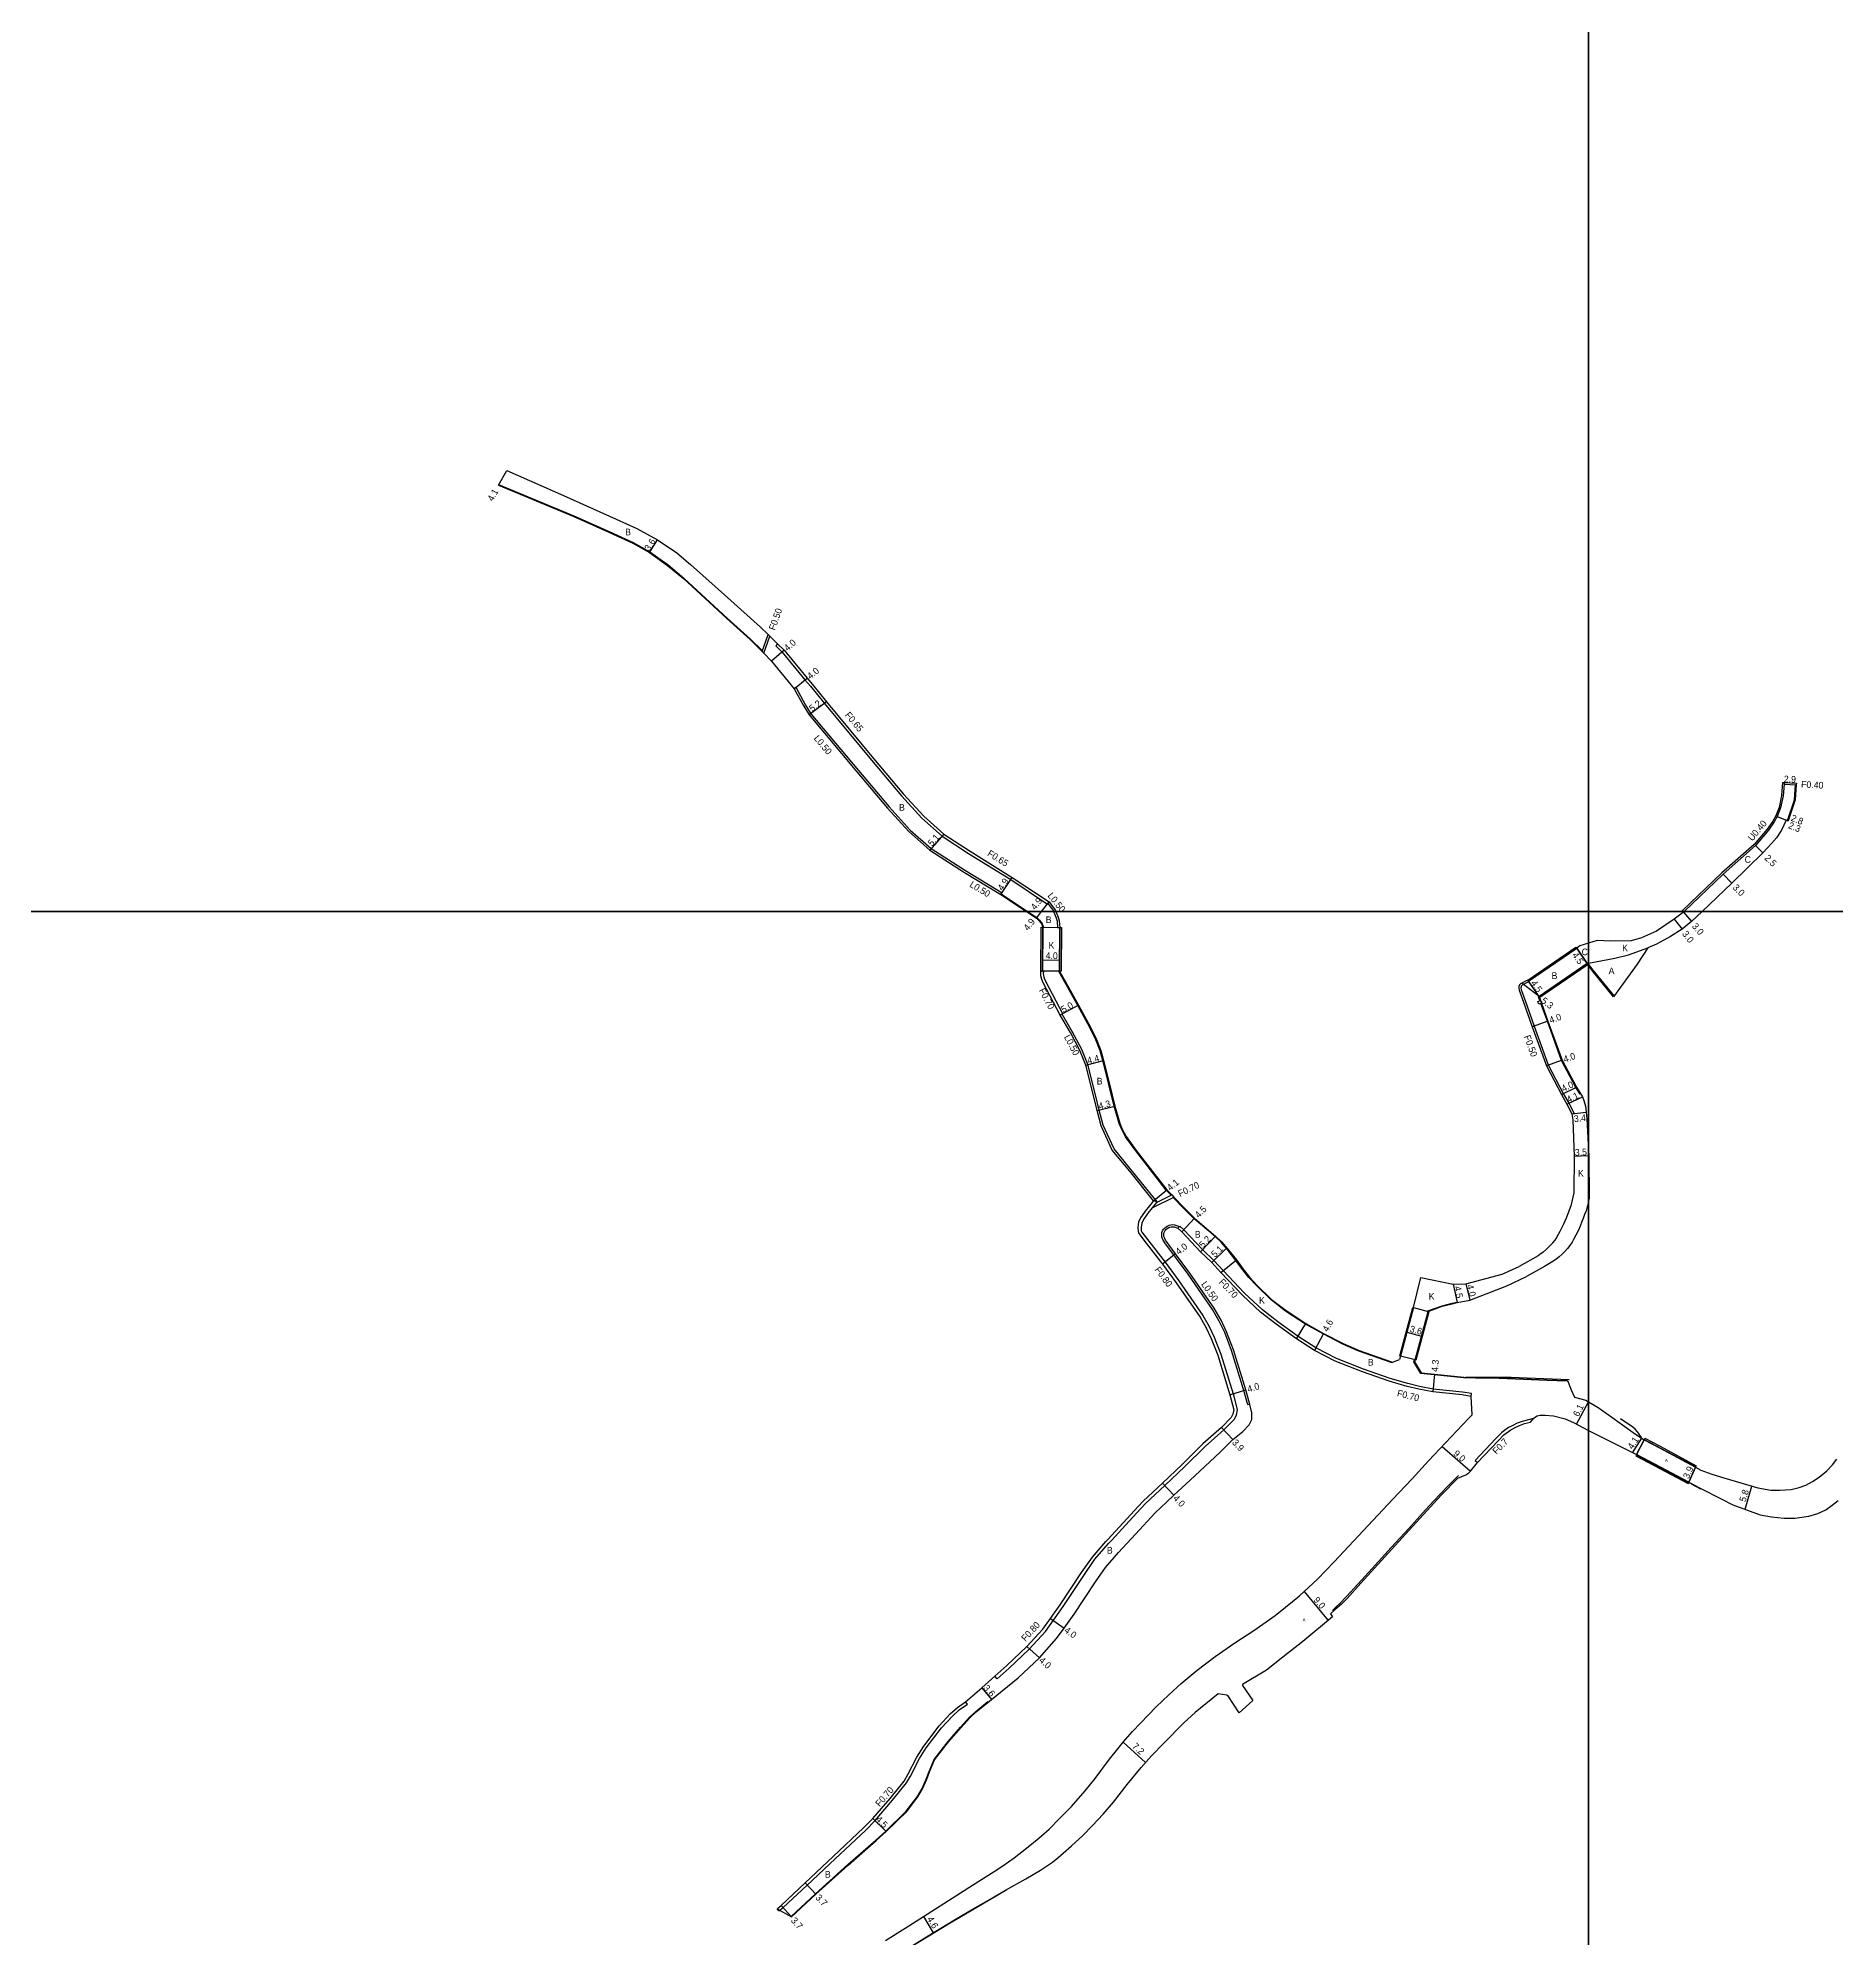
# Model space of a CAD drawing. Header units: metres. Extents: x -28000 to -24000, y -108000 to -105000.
# Drawn here: x -26771.4 to -26340.7, y -107645.9 to -107190.8 of the extents above; entities that cross this region are included whole.
import ezdxf

# ---------------------------------------------------------------- set-up
doc = ezdxf.new("R2010")
doc.units = ezdxf.units.M
doc.header["$LTSCALE"] = 2.5
for name, color, linetype in [('側溝・桝', 7, 'Continuous'), ('図郭', 7, 'Continuous'), ('幅員', 7, 'Continuous'), ('歩道・分離帯・安全施設', 7, 'Continuous'), ('舗装', 7, 'Continuous'), ('道路', 7, 'Continuous')]:
    doc.layers.add(name, color=color, linetype=linetype)
doc.styles.get("Standard").update_dxf_attribs({"font": ''})
doc.styles.add('YOKO_DECO', font='')
doc.styles.get('Standard').set_extended_font_data('@MS PGothic')
doc.styles.get('YOKO_DECO').set_extended_font_data('MS PGothic')

msp = doc.modelspace()

# ---------------------------------------------------------------- linework, layer by layer
at = {"layer": '側溝・桝'}
for points in [[(-26597.98, -107337.8), (-26596.55, -107333.71)], [(-26597.59, -107338.2), (-26596.16, -107334.1)], [(-26594.28, -107335.93), (-26594.71, -107336.42), (-26593.2, -107337.89), (-26587.72, -107344.56), (-26586.42, -107346.07), (-26583.07, -107350.26), (-26571.82, -107363.8), (-26564.61, -107372.36), (-26559.74, -107377.71), (-26554.85, -107382.01), (-26548.52, -107386.17), (-26538.43, -107392.41), (-26529.66, -107398.25)], [(-26590.32, -107346.67), (-26589.93, -107346.35)], [(-26589.93, -107346.35), (-26587.58, -107350.63), (-26586.32, -107352.68), (-26574.88, -107366.3), (-26567.58, -107374.96), (-26562.51, -107380.53), (-26557.52, -107384.92), (-26549.25, -107390.25), (-26540.52, -107395.53), (-26540.51, -107395.53)], [(-26353.54, -107369.15), (-26353.77, -107372.27), (-26354.39, -107375.1), (-26355.18, -107377.12), (-26355.87, -107378.38), (-26357.21, -107380.3), (-26360.31, -107383.98), (-26368.05, -107390.8), (-26377.56, -107399.86), (-26377.44, -107400)], [(-26353.54, -107369.15), (-26353.14, -107369.18)], [(-26353.17, -107369.58), (-26350.27, -107369.72)], [(-26353.14, -107369.18), (-26350.24, -107369.32)], [(-26540.79, -107395.95), (-26540.51, -107395.53)], [(-26529.66, -107398.25), (-26529.57, -107398.14), (-26529.26, -107397.74)], [(-26529.57, -107398.14), (-26528.78, -107399.12), (-26528.22, -107399.88), (-26528.18, -107400)], [(-26528.18, -107400), (-26527.54, -107401.57), (-26527.31, -107402.37), (-26527.2, -107403.84), (-26526.7, -107403.84)], [(-26377.44, -107400), (-26377.3, -107400.16)], [(-26525.96, -107424.54), (-26525.96, -107424.54), (-26530.03, -107416.82), (-26530.32, -107416.09), (-26530.5, -107415.36), (-26530.55, -107414.9), (-26530.48, -107414.31), (-26530.78, -107414.31)], [(-26414.4, -107416.71), (-26414.28, -107416.89), (-26414.92, -107417.14), (-26415.77, -107417.59), (-26415.9, -107417.68), (-26416.06, -107417.8), (-26416.13, -107417.88), (-26416.19, -107418.09), (-26416.21, -107418.3), (-26416.12, -107418.77), (-26415.83, -107419.62), (-26415.14, -107421.62), (-26413.03, -107427.46), (-26409.66, -107436.79), (-26406.07, -107443.66), (-26404.75, -107445.95), (-26403.46, -107448.43)], [(-26526.57, -107424.88), (-26526.13, -107424.64), (-26525.96, -107424.54)], [(-26503.38, -107469.53), (-26509.54, -107461.89), (-26513.69, -107456.91), (-26516.29, -107451.24), (-26517.21, -107447.6), (-26518.12, -107443.95), (-26519.98, -107436.67), (-26521.42, -107433.08), (-26523.71, -107428.76), (-26526.13, -107424.64)], [(-26404, -107448.49), (-26403.46, -107448.43)], [(-26504.53, -107470.99), (-26499.36, -107468.44)], [(-26503.53, -107469.71), (-26499.87, -107467.91)], [(-26503.38, -107469.53), (-26503.53, -107469.71), (-26504.53, -107470.99), (-26504.56, -107471.03), (-26505.56, -107472.3), (-26505.74, -107472.53), (-26506.66, -107473.82), (-26507.01, -107474.67), (-26507.18, -107475.72), (-26507.15, -107476.54), (-26507.06, -107476.81), (-26505.38, -107479), (-26501.44, -107484.03), (-26499.65, -107486.45), (-26498.15, -107488.49), (-26492.4, -107496.78), (-26490.88, -107499.4), (-26489.67, -107501.94), (-26488.09, -107506.03), (-26485.14, -107515.54), (-26484.49, -107517.99), (-26484.17, -107519.39), (-26484.42, -107520.68), (-26484.93, -107521.71), (-26487.37, -107524.19), (-26491.86, -107528.14), (-26496.8, -107533.04), (-26501.55, -107537.52), (-26506.13, -107541.8), (-26507.15, -107542.91), (-26507.28, -107543.05)], [(-26503.38, -107469.53), (-26504.21, -107469.3)], [(-26481.17, -107518.07), (-26481.66, -107518.21), (-26482.57, -107514.72), (-26485.54, -107505.15), (-26487.18, -107500.87), (-26488.49, -107498.14), (-26490.12, -107495.33), (-26495.95, -107486.91), (-26501.55, -107479.35), (-26501.78, -107478.98), (-26501.99, -107478.59), (-26502.15, -107478.17), (-26502.21, -107477.96), (-26502.27, -107477.58), (-26502.26, -107477.17), (-26502.21, -107476.9), (-26502.05, -107476.49), (-26501.81, -107476.12), (-26501.6, -107475.87), (-26501.23, -107475.55), (-26500.82, -107475.3), (-26500.5, -107475.17), (-26500.04, -107475.06), (-26499.57, -107475.03), (-26499.18, -107475.06), (-26497.99, -107475.49)], [(-26498.38, -107475.88), (-26497.99, -107475.49), (-26497.89, -107475.38)], [(-26428.11, -107516.15), (-26428.05, -107515.45), (-26430.2, -107515.13), (-26437.21, -107514.42), (-26440.53, -107513.79), (-26443.32, -107513.09), (-26447.57, -107511.84), (-26453.94, -107509.66), (-26460.39, -107507.07), (-26465.31, -107504.54), (-26469.61, -107501.83), (-26474.41, -107498.29), (-26478.1, -107495.43), (-26482.43, -107491.42), (-26487.56, -107486.05), (-26489.78, -107483.64), (-26492.45, -107481.03), (-26496.98, -107476.27), (-26497.89, -107475.38)], [(-26413.22, -107521.46), (-26415.91, -107522.17), (-26417.11, -107522.61), (-26418.34, -107523.2), (-26419.2, -107523.63), (-26420.82, -107524.81), (-26422.21, -107526.25), (-26427.16, -107531.49), (-26426.61, -107532.01)], [(-26514.61, -107550.96), (-26514.31, -107550.64), (-26510.9, -107546.97), (-26507.28, -107543.05)], [(-26541.67, -107583.78), (-26538.81, -107581.21), (-26533.99, -107576.66), (-26530.1, -107572.43), (-26525.9, -107566.5), (-26520.79, -107558.79), (-26518.25, -107555.16), (-26515.03, -107551.42), (-26514.61, -107550.96)], [(-26541.67, -107583.78), (-26542.21, -107583.18)], [(-26593.94, -107639.4), (-26592.93, -107638.57), (-26587.2, -107633.2), (-26580.51, -107626.89), (-26573.17, -107620.02), (-26570.93, -107617.71), (-26566.75, -107612.89), (-26563.36, -107608.71), (-26562.45, -107607.08), (-26560.3, -107602.91), (-26558.65, -107600.3), (-26555, -107595.54), (-26552.4, -107592.72), (-26550.76, -107591.21), (-26548.82, -107589.86), (-26549.25, -107589.3)], [(-26593.94, -107639.4), (-26594.38, -107638.86)]]:
    msp.add_lwpolyline(points, dxfattribs=at)
msp.add_lwpolyline([(-26411.95, -107422.21), (-26412.19, -107421.56), (-26411.53, -107421.32), (-26411.29, -107421.98)], close=True, dxfattribs=at)
at = {"layer": '図郭'}
for points in [[(-27200, -106800), (-26400, -106800), (-26400, -107400), (-27200, -107400)], [(-26400, -106800), (-25600, -106800), (-25600, -107400), (-26400, -107400)], [(-27200, -107400), (-26400, -107400), (-26400, -108000), (-27200, -108000)], [(-26400, -107400), (-25600, -107400), (-25600, -108000), (-26400, -108000)]]:
    msp.add_lwpolyline(points, close=True, dxfattribs=at)
at = {"layer": '幅員'}
for points in [[(-26661.15, -107297.95), (-26659.13, -107294.39)], [(-26624.97, -107314.05), (-26623.05, -107311.01)], [(-26592.72, -107337.45), (-26595.73, -107340.09)], [(-26590.32, -107346.67), (-26587.23, -107344.14)], [(-26582.57, -107349.85), (-26586.72, -107352.97)], [(-26353.14, -107369.18), (-26350.24, -107369.32)], [(-26354.82, -107377.29), (-26352.22, -107378.34)], [(-26354.82, -107377.29), (-26352.69, -107378.15)], [(-26554.45, -107381.49), (-26557.82, -107385.32)], [(-26360.02, -107384.26), (-26358.25, -107386.01)], [(-26367.78, -107391.1), (-26365.68, -107393.24)], [(-26540.79, -107395.95), (-26538.08, -107391.87)], [(-26532.27, -107401.6), (-26531.02, -107400)], [(-26531.02, -107400), (-26529.26, -107397.74)], [(-26377.3, -107400.16), (-26375.34, -107402.44)], [(-26379.47, -107401.86), (-26377.63, -107404.24)], [(-26400.31, -107412.5), (-26402.86, -107408.79)], [(-26530.76, -107411.65), (-26526.76, -107411.69)], [(-26411.85, -107420.42), (-26416.03, -107417.16)], [(-26411.85, -107420.42), (-26414.4, -107416.71)], [(-26522.19, -107422.46), (-26526.57, -107424.88)], [(-26409.74, -107426.27), (-26413.5, -107427.63)], [(-26520.45, -107436.83), (-26516.2, -107435.71)], [(-26406.36, -107435.63), (-26410.12, -107436.99)], [(-26406.5, -107443.9), (-26402.94, -107442.08)], [(-26405.19, -107446.19), (-26401.48, -107444.45)], [(-26517.69, -107447.72), (-26513.53, -107446.62)], [(-26404, -107448.49), (-26400.62, -107448.13)], [(-26403.43, -107458.65), (-26400, -107458.5)], [(-26400, -107458.5), (-26399.93, -107458.5)], [(-26504.21, -107469.3), (-26501.05, -107466.69)], [(-26497.48, -107476.76), (-26494.39, -107473.49)], [(-26492.94, -107481.53), (-26489.36, -107477.76)], [(-26498.97, -107482), (-26502.08, -107484.52)], [(-26490.28, -107484.12), (-26486.65, -107480.61)], [(-26432.47, -107489.31), (-26431.51, -107493.71)], [(-26429.41, -107489.22), (-26428.46, -107493.1)], [(-26443.52, -107500.79), (-26440.04, -107501.73)], [(-26463.49, -107501.08), (-26465.65, -107505.14)], [(-26436.95, -107510.83), (-26437.31, -107515.11)], [(-26485.91, -107515.76), (-26482.09, -107514.58)], [(-26402.92, -107522.82), (-26400, -107517.45)], [(-26487.92, -107523.6), (-26485.25, -107526.45)], [(-26435.07, -107528.14), (-26428.33, -107534.06)], [(-26389.45, -107529.64), (-26387.24, -107526.2)], [(-26502.1, -107536.94), (-26499.36, -107539.85)], [(-26376.01, -107536.71), (-26374.39, -107533.14)], [(-26362.52, -107543.21), (-26360.87, -107537.69)], [(-26468.17, -107562.92), (-26462.41, -107569.8)], [(-26528.88, -107569.33), (-26525.62, -107571.64)], [(-26534.56, -107576.1), (-26531.57, -107578.75)], [(-26545.34, -107585.99), (-26543, -107588.72)], [(-26511.49, -107598.95), (-26506.16, -107603.86)], [(-26571.44, -107617.24), (-26568.24, -107620.4)], [(-26587.68, -107632.69), (-26585.13, -107635.37)], [(-26590.96, -107640.83), (-26593.4, -107638.05)], [(-26559.34, -107640.72), (-26556.99, -107644.62)]]:
    msp.add_lwpolyline(points, dxfattribs=at)
at = {"layer": '歩道・分離帯・安全施設'}
for points in [[(-26661.1, -107297.81), (-26643.05, -107305.31), (-26634.64, -107309.06), (-26628.86, -107311.7), (-26624.89, -107313.92), (-26620.51, -107317.03), (-26616.75, -107320.2), (-26606.37, -107329.75), (-26600.73, -107334.79), (-26597.92, -107337.64)], [(-26352.36, -107378.28), (-26350.68, -107373.3), (-26350.42, -107369.72)], [(-26540.71, -107395.83), (-26534.41, -107400)], [(-26534.41, -107400), (-26532.18, -107401.48), (-26531.53, -107402.15), (-26530.87, -107403.02), (-26530.56, -107403.75)], [(-26500.01, -107467.98), (-26501.17, -107466.79), (-26506.58, -107459.84), (-26508.5, -107457.33), (-26510.91, -107454.01), (-26511.84, -107452.24), (-26512.48, -107450.79), (-26513.68, -107446.66), (-26514.91, -107441.43), (-26516.34, -107435.75), (-26517.02, -107433.41), (-26518.17, -107430.39), (-26519.95, -107426.93), (-26522.33, -107422.53), (-26524.75, -107418.2), (-26526.91, -107414.42)], [(-26400.15, -107412.47), (-26400, -107412.69)], [(-26400, -107412.69), (-26399.01, -107414.11), (-26393.92, -107420.34)], [(-26411.67, -107421.37), (-26412, -107420.47)], [(-26402.05, -107443.81), (-26403.07, -107442.15), (-26406.49, -107435.69), (-26409.88, -107426.32), (-26411.43, -107422.03)], [(-26446.99, -107508.14), (-26447.28, -107508.04), (-26455.04, -107505.32), (-26458.89, -107503.63), (-26463.56, -107501.22), (-26467.8, -107498.85), (-26472.58, -107495.72), (-26476.03, -107493.05), (-26479.57, -107489.64), (-26481.37, -107487.67), (-26482.9, -107485.77), (-26484.5, -107483.58), (-26486.59, -107480.91), (-26488.02, -107479.26), (-26489.46, -107477.87), (-26494.49, -107473.6), (-26496.98, -107471.13), (-26499.51, -107468.51)], [(-26438.51, -107495.69), (-26435.11, -107494.45), (-26432.7, -107493.82), (-26431.54, -107493.56)], [(-26405.17, -107512.48), (-26409.92, -107512.37), (-26421.46, -107511.86), (-26427.08, -107511.82), (-26429.94, -107511.68), (-26436.96, -107510.97), (-26440.21, -107510.65), (-26441.85, -107507.87), (-26441.71, -107507.38)], [(-26404.63, -107512.23), (-26414.73, -107511.79), (-26418.54, -107511.63), (-26422.66, -107511.64), (-26429.46, -107511.62)], [(-26387.36, -107525.99), (-26388.33, -107524.62), (-26388.87, -107524.05), (-26389.4, -107523.57), (-26392.4, -107521.51)], [(-26386.69, -107526.46), (-26374.34, -107533.04)], [(-26388.71, -107530.1), (-26375.81, -107536.93)], [(-26461.39, -107567.44), (-26460.47, -107566.59), (-26459.63, -107565.76), (-26457.97, -107564.1), (-26455.17, -107561.05), (-26451.85, -107557.4), (-26447.29, -107552.37), (-26443.07, -107547.78), (-26439.05, -107543.33), (-26437.09, -107541.18), (-26435.5, -107539.47), (-26433.84, -107537.76), (-26431.17, -107535.07)], [(-26375.41, -107537.09), (-26373.18, -107538.3)], [(-26591.06, -107640.72), (-26585.23, -107635.26), (-26577.45, -107628.28), (-26570.78, -107622.42), (-26568.34, -107620.29), (-26563.46, -107615.49), (-26560.78, -107612), (-26559.68, -107610.06), (-26558.65, -107607.8), (-26558, -107606.02), (-26556.78, -107603.12), (-26553.45, -107598.84), (-26550.46, -107595.39), (-26548.27, -107592.96), (-26546.8, -107591.6), (-26543.89, -107589.24)], [(-26574.38, -107661.04), (-26573.97, -107659.9), (-26573.62, -107659.08), (-26572.95, -107657.77), (-26572.27, -107656.62), (-26571.46, -107655.49), (-26570.74, -107654.65), (-26569.23, -107653.14), (-26568.01, -107652.04), (-26566.9, -107651.09), (-26565.02, -107649.73), (-26563.73, -107648.88), (-26562.49, -107648.08), (-26559.89, -107646.44), (-26553.36, -107642.47), (-26539.34, -107634.27)]]:
    msp.add_lwpolyline(points, dxfattribs=at)
at = {"layer": '舗装'}
for points in [[(-26530.7, -107403.81), (-26527.2, -107403.84), (-26526.7, -107403.84)], [(-26400, -107412.44), (-26393.72, -107411.18), (-26390.47, -107410.44), (-26385.8, -107408.72)], [(-26526.78, -107414.34), (-26530.48, -107414.31), (-26530.78, -107414.31)], [(-26400.31, -107412.5), (-26400, -107412.44)], [(-26411.85, -107420.42), (-26414.28, -107416.89), (-26414.4, -107416.71)], [(-26488.08, -107486.53), (-26484.38, -107483.49)], [(-26470, -107502.41), (-26467.72, -107498.72)], [(-26441.56, -107507.42), (-26445.04, -107506.49)], [(-26386.72, -107526.53), (-26388.57, -107530.09)], [(-26376.01, -107536.71), (-26374.39, -107533.14)]]:
    msp.add_lwpolyline(points, dxfattribs=at)
at = {"layer": '道路'}
for points in [[(-26661.15, -107297.95), (-26659.13, -107294.39)], [(-26659.13, -107294.39), (-26645.55, -107300.39), (-26632.92, -107306.06), (-26627.99, -107308.35), (-26623.05, -107311.01), (-26618.44, -107314.16), (-26615.14, -107316.92), (-26606.28, -107324.86), (-26598.34, -107331.97), (-26596.55, -107333.71), (-26596.16, -107334.1), (-26594.28, -107335.93), (-26592.72, -107337.45), (-26587.23, -107344.14), (-26585.92, -107345.65), (-26582.57, -107349.85), (-26571.32, -107363.39), (-26564.12, -107371.93), (-26559.28, -107377.24), (-26554.45, -107381.49), (-26548.17, -107385.62), (-26538.08, -107391.87), (-26529.26, -107397.74), (-26528.39, -107398.81), (-26527.78, -107399.64), (-26527.64, -107400)], [(-26661.15, -107297.95), (-26643.11, -107305.45), (-26634.7, -107309.19), (-26628.93, -107311.83), (-26624.97, -107314.05), (-26620.61, -107317.14), (-26616.85, -107320.31), (-26606.47, -107329.86), (-26600.83, -107334.9), (-26597.98, -107337.8), (-26597.59, -107338.2), (-26595.73, -107340.09), (-26590.32, -107346.67), (-26588.01, -107350.88), (-26586.72, -107352.97), (-26575.27, -107366.62), (-26567.95, -107375.29), (-26562.86, -107380.89), (-26557.82, -107385.32), (-26549.51, -107390.67), (-26540.79, -107395.95), (-26534.68, -107400)], [(-26353.14, -107369.18), (-26353.17, -107369.58), (-26353.38, -107372.33), (-26354, -107375.21), (-26354.82, -107377.29), (-26355.52, -107378.59), (-26356.89, -107380.54), (-26360.02, -107384.26), (-26367.78, -107391.1), (-26377.13, -107400)], [(-26350.24, -107369.32), (-26350.27, -107369.72), (-26350.53, -107373.33), (-26352.22, -107378.34), (-26352.69, -107378.15), (-26353.77, -107380.55), (-26355, -107382.37), (-26356.19, -107383.75), (-26358.25, -107386.01), (-26365.68, -107393.24), (-26372.78, -107400)], [(-26353.14, -107369.18), (-26350.24, -107369.32)], [(-26534.68, -107400), (-26532.27, -107401.6), (-26531.64, -107402.25), (-26531, -107403.1), (-26530.7, -107403.81)], [(-26527.64, -107400), (-26527.06, -107401.41), (-26526.82, -107402.28), (-26526.7, -107403.84)], [(-26377.13, -107400), (-26377.3, -107400.16), (-26379.47, -107401.86), (-26383.71, -107404.74), (-26387.36, -107406.36), (-26389.78, -107407.04), (-26394.76, -107407.17), (-26397.92, -107406.98), (-26400, -107407.62)], [(-26372.78, -107400), (-26375.34, -107402.44), (-26377.63, -107404.24), (-26380.41, -107406.02), (-26381.95, -107406.94), (-26383.72, -107407.82), (-26385.8, -107408.72), (-26388.4, -107412.64), (-26394.01, -107420.47), (-26399.13, -107414.2), (-26400, -107412.95)], [(-26530.78, -107414.31), (-26530.7, -107403.81)], [(-26526.78, -107414.34), (-26526.7, -107403.84)], [(-26402.86, -107408.79), (-26414.4, -107416.71)], [(-26400, -107407.62), (-26402.08, -107408.27), (-26402.86, -107408.79)], [(-26504.21, -107469.3), (-26509.92, -107462.2), (-26514.11, -107457.18), (-26516.76, -107451.4), (-26517.69, -107447.72), (-26518.61, -107444.08), (-26520.45, -107436.83), (-26521.88, -107433.29), (-26524.15, -107429), (-26526.57, -107424.88), (-26530.67, -107417.11), (-26530.99, -107416.3), (-26531.19, -107415.48), (-26531.25, -107414.9), (-26531.18, -107414.31)], [(-26531.18, -107414.31), (-26530.78, -107414.31)], [(-26526.78, -107414.34), (-26524.62, -107418.12), (-26522.19, -107422.46), (-26519.82, -107426.86), (-26518.03, -107430.33), (-26516.88, -107433.36), (-26516.2, -107435.71), (-26514.76, -107441.39), (-26513.53, -107446.62), (-26512.33, -107450.74), (-26511.71, -107452.18), (-26510.78, -107453.93), (-26508.38, -107457.24), (-26506.46, -107459.74), (-26501.05, -107466.69), (-26499.87, -107467.91), (-26499.36, -107468.44), (-26496.88, -107471.03), (-26494.39, -107473.49), (-26489.36, -107477.76), (-26487.91, -107479.16), (-26486.48, -107480.81), (-26484.38, -107483.49), (-26482.78, -107485.68), (-26481.25, -107487.57), (-26479.46, -107489.53), (-26475.94, -107492.93), (-26472.49, -107495.6), (-26467.72, -107498.72), (-26463.49, -107501.08), (-26458.83, -107503.5), (-26454.99, -107505.18), (-26447.23, -107507.9), (-26446.94, -107508)], [(-26400.31, -107412.5), (-26411.85, -107420.42)], [(-26400, -107412.95), (-26400.31, -107412.5)], [(-26414.4, -107416.71), (-26414.57, -107416.47), (-26415.13, -107416.69), (-26416.03, -107417.16), (-26416.2, -107417.27), (-26416.41, -107417.44), (-26416.57, -107417.63), (-26416.69, -107418), (-26416.72, -107418.33), (-26416.6, -107418.9), (-26416.3, -107419.78), (-26415.62, -107421.78), (-26413.5, -107427.63), (-26410.12, -107436.99), (-26406.5, -107443.9), (-26405.19, -107446.19), (-26404, -107448.49), (-26403.75, -107449.96), (-26403.43, -107458.65), (-26403.57, -107467.43), (-26403.75, -107468.47), (-26404, -107469.5), (-26404.3, -107470.52), (-26404.64, -107471.53), (-26404.82, -107472.04), (-26405.39, -107473.51), (-26406.02, -107474.95), (-26406.73, -107476.36), (-26406.88, -107476.66), (-26407.28, -107477.37), (-26407.69, -107478.08), (-26408.13, -107478.76), (-26408.62, -107479.4), (-26408.68, -107479.47), (-26409.38, -107480.22), (-26410.12, -107480.93), (-26410.91, -107481.59), (-26411.72, -107482.22), (-26412.1, -107482.49), (-26416.65, -107485.07)], [(-26411.85, -107420.42), (-26411.53, -107421.32), (-26411.29, -107421.98), (-26409.74, -107426.27), (-26406.36, -107435.63), (-26402.94, -107442.08), (-26401.48, -107444.45), (-26401.13, -107445.28), (-26400.77, -107446.65), (-26400.62, -107448.13), (-26400.45, -107449.69), (-26400, -107457.34)], [(-26400, -107457.34), (-26399.93, -107458.5), (-26399.88, -107468.78), (-26400, -107469.42)], [(-26504.21, -107469.3), (-26505.19, -107470.53), (-26506.19, -107471.81), (-26506.38, -107472.05), (-26507.37, -107473.43), (-26507.79, -107474.45), (-26507.99, -107475.68), (-26507.94, -107476.69), (-26507.77, -107477.19), (-26506.01, -107479.49), (-26502.08, -107484.52), (-26500.3, -107486.93), (-26498.8, -107488.95), (-26493.08, -107497.21), (-26491.59, -107499.78), (-26490.4, -107502.26), (-26488.85, -107506.29), (-26485.91, -107515.76), (-26485.27, -107518.18), (-26484.99, -107519.4), (-26485.19, -107520.42), (-26485.59, -107521.24), (-26487.92, -107523.6), (-26492.41, -107527.55), (-26497.36, -107532.47), (-26502.1, -107536.94), (-26506.7, -107541.24), (-26507.87, -107542.51)], [(-26400, -107469.42), (-26400.06, -107469.76), (-26400.31, -107470.73), (-26400.61, -107471.69), (-26400.95, -107472.64), (-26401.31, -107473.58), (-26401.6, -107474.31), (-26402.04, -107475.41), (-26402.52, -107476.51), (-26403.04, -107477.58), (-26403.61, -107478.62), (-26403.97, -107479.2), (-26404.49, -107479.99), (-26405.06, -107480.75), (-26405.68, -107481.47), (-26406.34, -107482.13), (-26407.06, -107482.75), (-26407.81, -107483.31), (-26408.59, -107483.84), (-26409.39, -107484.35), (-26410.19, -107484.85), (-26410.56, -107485.07), (-26414.88, -107487.48)], [(-26590.96, -107640.83), (-26585.13, -107635.37), (-26577.35, -107628.4), (-26570.68, -107622.54), (-26568.24, -107620.4), (-26563.35, -107615.59), (-26560.66, -107612.09), (-26559.55, -107610.12), (-26558.51, -107607.86), (-26557.86, -107606.07), (-26556.65, -107603.2), (-26553.33, -107598.93), (-26550.34, -107595.49), (-26548.16, -107593.07), (-26546.7, -107591.71), (-26543, -107588.72), (-26536.66, -107583.56), (-26531.57, -107578.75), (-26527.44, -107574.12), (-26525.62, -107571.64), (-26523.26, -107568.31), (-26518.14, -107560.59), (-26515.72, -107557.13), (-26512.64, -107553.55), (-26508.55, -107549.14), (-26503.86, -107544.06), (-26501.12, -107541.49), (-26499.36, -107539.85), (-26495.44, -107536.21), (-26488.37, -107529.57), (-26485.25, -107526.45), (-26482.84, -107524.59), (-26481.35, -107522.98), (-26480.71, -107521.67), (-26480.64, -107520.12), (-26481.17, -107518.07), (-26482.09, -107514.58), (-26485.06, -107504.98), (-26486.72, -107500.67), (-26488.05, -107497.91), (-26489.7, -107495.06), (-26495.54, -107486.62), (-26498.97, -107482), (-26501.14, -107479.08), (-26501.34, -107478.73), (-26501.53, -107478.38), (-26501.68, -107478.01), (-26501.72, -107477.86), (-26501.77, -107477.54), (-26501.76, -107477.23), (-26501.72, -107477.04), (-26501.6, -107476.72), (-26501.41, -107476.42), (-26501.24, -107476.22), (-26500.94, -107475.96), (-26500.59, -107475.75), (-26500.35, -107475.65), (-26499.97, -107475.56), (-26499.57, -107475.53), (-26499.28, -107475.55), (-26498.38, -107475.88)], [(-26427.86, -107520.54), (-26428.11, -107516.15), (-26430.28, -107515.82), (-26437.31, -107515.11), (-26440.68, -107514.47), (-26443.5, -107513.77), (-26447.78, -107512.51), (-26454.19, -107510.32), (-26460.68, -107507.71), (-26465.65, -107505.14), (-26470, -107502.41), (-26474.83, -107498.85), (-26478.56, -107495.96), (-26482.93, -107491.91), (-26488.08, -107486.53), (-26490.28, -107484.12), (-26492.94, -107481.53), (-26497.48, -107476.76), (-26498.38, -107475.88)], [(-26441.94, -107494.9), (-26440.19, -107487.68), (-26432.47, -107489.31), (-26429.41, -107489.22), (-26420.71, -107486.87), (-26416.65, -107485.07)], [(-26438.46, -107495.83), (-26435.07, -107494.59), (-26432.67, -107493.96), (-26431.51, -107493.71), (-26428.46, -107493.1), (-26419.56, -107489.67), (-26414.88, -107487.48)], [(-26441.94, -107494.9), (-26445.04, -107506.49)], [(-26438.46, -107495.83), (-26441.56, -107507.42)], [(-26446.94, -107508), (-26445.29, -107507.29)], [(-26445.04, -107506.49), (-26445.29, -107507.29)], [(-26441.56, -107507.42), (-26441.69, -107507.85), (-26440.12, -107510.51), (-26436.95, -107510.83), (-26429.93, -107511.53), (-26427.07, -107511.67), (-26421.45, -107511.71), (-26409.92, -107512.22), (-26405.07, -107512.33), (-26404.16, -107514.61), (-26403.37, -107516.38)], [(-26403.37, -107516.38), (-26400.68, -107517.05), (-26400, -107517.45)], [(-26400, -107517.45), (-26397.7, -107518.8), (-26394.97, -107520.72), (-26388.75, -107525.22), (-26386.72, -107526.53), (-26383.06, -107528.46), (-26374.39, -107533.14), (-26373.1, -107533.8), (-26370.5, -107534.8), (-26367.64, -107535.65), (-26359.48, -107538.1), (-26356.37, -107538.62), (-26354.17, -107538.65), (-26351.48, -107538.45), (-26349.59, -107538.01), (-26347.98, -107537.39), (-26346.35, -107536.57), (-26344.76, -107535.48), (-26342.95, -107534.02), (-26341.58, -107532.58), (-26340.51, -107531.18)], [(-26568.42, -107646.5), (-26563.72, -107643.49), (-26559.34, -107640.72), (-26552.42, -107636.32), (-26547.61, -107633.24), (-26542.37, -107629.93), (-26540.35, -107628.58), (-26537.59, -107626.68), (-26534.62, -107624.35), (-26531.69, -107621.97), (-26529.26, -107619.77), (-26526.71, -107617.27), (-26523.88, -107614.37), (-26520.63, -107610.64), (-26518.23, -107607.64), (-26514.73, -107603.01), (-26512.8, -107600.54), (-26511.49, -107598.95), (-26509.23, -107596.45), (-26503.6, -107590.52), (-26500.53, -107587.62), (-26497.61, -107584.96), (-26493.73, -107581.74), (-26489.44, -107578.47), (-26484.72, -107575.18), (-26480.22, -107572.23), (-26475.06, -107568.61), (-26472.6, -107566.67), (-26469.28, -107563.95), (-26464.98, -107559.96), (-26460.99, -107555.82), (-26447.01, -107540.89), (-26442.3, -107535.88), (-26438.32, -107531.57), (-26430.18, -107522.96), (-26428.53, -107521.22), (-26427.86, -107520.54)], [(-26431.34, -107535.76), (-26429.43, -107534.92), (-26428.73, -107534.44), (-26428.33, -107534.06), (-26426.61, -107532.01), (-26421.66, -107526.77), (-26420.27, -107525.33), (-26418.65, -107524.15), (-26417.79, -107523.72), (-26416.56, -107523.13), (-26415.36, -107522.69), (-26413.93, -107522.31), (-26413.13, -107521.36), (-26412.75, -107521.06), (-26412.33, -107520.83), (-26411.58, -107520.67), (-26410.38, -107520.62), (-26408.38, -107520.82), (-26405.63, -107521.52), (-26403.66, -107522.45), (-26400, -107524.3)], [(-26400, -107524.3), (-26388.57, -107530.09), (-26382.78, -107533.15), (-26376.01, -107536.71), (-26373.25, -107538.13), (-26368.24, -107540.69), (-26365.49, -107542.12), (-26358.91, -107544.53), (-26356.23, -107545.03), (-26353.13, -107545.33), (-26350.6, -107545.34), (-26347.24, -107544.84), (-26345.12, -107544.17), (-26343.21, -107543.3), (-26341.69, -107542.25), (-26340.2, -107541.1)], [(-26431.34, -107535.76), (-26435.34, -107539.8), (-26442.97, -107548.18), (-26448.85, -107554.58), (-26454.58, -107560.87), (-26457.83, -107564.57), (-26459.17, -107565.9), (-26459.75, -107566.42), (-26460.69, -107567.21), (-26461.85, -107568.22), (-26461.38, -107568.94), (-26468.42, -107574.83), (-26473.22, -107578.61), (-26477.17, -107581.74), (-26482.95, -107585.16), (-26482.91, -107585.43), (-26480.47, -107588.96)], [(-26545.34, -107585.99), (-26542.21, -107583.18), (-26539.35, -107580.62), (-26534.56, -107576.1), (-26530.72, -107571.93), (-26528.88, -107569.33), (-26526.56, -107566.05), (-26521.45, -107558.34), (-26518.88, -107554.67), (-26515.63, -107550.89), (-26515.19, -107550.42), (-26511.49, -107546.43), (-26507.87, -107542.51)], [(-26594.38, -107638.86), (-26593.4, -107638.05), (-26587.68, -107632.69), (-26580.99, -107626.38), (-26573.66, -107619.52), (-26571.44, -107617.24), (-26567.29, -107612.44), (-26563.94, -107608.32), (-26563.07, -107606.75), (-26560.91, -107602.56), (-26559.23, -107599.9), (-26555.54, -107595.09), (-26552.9, -107592.22), (-26551.2, -107590.66), (-26549.25, -107589.3), (-26545.34, -107585.99)], [(-26563.86, -107648.9), (-26558.62, -107645.6), (-26551.47, -107641.29), (-26546.89, -107638.58), (-26543.78, -107636.8), (-26539.65, -107634.4), (-26534.81, -107631.72), (-26531.33, -107629.64), (-26528.46, -107627.71), (-26527.17, -107626.66), (-26525.85, -107625.54), (-26523.88, -107623.81), (-26521.18, -107621.34), (-26518.84, -107618.96), (-26516.29, -107616.21), (-26513.8, -107613.38), (-26510.5, -107609.08), (-26507.22, -107605.02), (-26504.67, -107602.24), (-26501.78, -107599.22), (-26496.99, -107594.36), (-26494.22, -107591.88)], [(-26483.73, -107591.91), (-26486.4, -107587.79), (-26486.67, -107587.71), (-26488.76, -107587.43), (-26494.22, -107591.88)], [(-26480.47, -107588.96), (-26483.73, -107591.91)], [(-26594.38, -107638.86), (-26590.96, -107640.83)]]:
    msp.add_lwpolyline(points, dxfattribs=at)
for points in [[(-26530.78, -107414.31), (-26531.18, -107414.31), (-26531.1, -107403.81), (-26530.7, -107403.81)], [(-26526.78, -107414.34), (-26530.48, -107414.31), (-26530.78, -107414.31), (-26530.7, -107403.81), (-26527.2, -107403.84), (-26526.7, -107403.84)], [(-26526.78, -107414.34), (-26526.7, -107403.84), (-26526.3, -107403.85), (-26526.38, -107414.34)], [(-26402.86, -107408.79), (-26414.4, -107416.71), (-26414.57, -107416.47), (-26403.03, -107408.54)], [(-26400.31, -107412.5), (-26411.85, -107420.42), (-26414.28, -107416.89), (-26414.4, -107416.71), (-26402.86, -107408.79)], [(-26400.14, -107412.75), (-26411.68, -107420.67), (-26411.85, -107420.42), (-26400.31, -107412.5)], [(-26445.04, -107506.49), (-26445.23, -107506.44), (-26442.13, -107494.84), (-26441.94, -107494.9)], [(-26445.04, -107506.49), (-26441.94, -107494.9), (-26438.46, -107495.83), (-26441.56, -107507.42)], [(-26441.56, -107507.42), (-26438.46, -107495.83), (-26438.27, -107495.88), (-26441.37, -107507.47)], [(-26388.57, -107530.09), (-26386.72, -107526.53), (-26383.06, -107528.46), (-26374.39, -107533.14), (-26376.01, -107536.71), (-26382.78, -107533.15)], [(-26374.39, -107533.14), (-26383.06, -107528.46), (-26386.72, -107526.53), (-26386.54, -107526.18), (-26382.88, -107528.12), (-26374.21, -107532.79)], [(-26376.01, -107536.71), (-26382.78, -107533.15), (-26388.57, -107530.09), (-26388.72, -107530.38), (-26382.93, -107533.44), (-26376.16, -107537)]]:
    msp.add_lwpolyline(points, close=True, dxfattribs=at)

# ---------------------------------------------------------------- texts
at = {"layer": '側溝・桝'}
for s, rotation, p in [('F0.50', 70.7575, (-26594.91, -107332.82)), ('F0.65', 309.7185, (-26578.25, -107353.05)), ('L0.50', 310.0189, (-26585.7, -107358.63)), ('F0.40', 357.1281, (-26349.14, -107370.35)), ('U0.40', 49.8811, (-26360.78, -107383.3)), ('F0.65', 328.22, (-26544.18, -107386.56)), ('L0.50', 328.847, (-26548.44, -107393.99)), ('L0.50', 308.9287, (-26529.7, -107396.3)), ('F0.70', 297.8117, (-26531.75, -107418.92)), ('L0.50', 297.9195, (-26525.72, -107430.08)), ('F0.50', 289.8793, (-26415.53, -107429.97)), ('F0.70', 26.2557, (-26497.87, -107468.45)), ('F0.80', 306.4812, (-26504.04, -107485.84)), ('L0.50', 304.9657, (-26492.91, -107489.31)), ('F0.70', 313.7194, (-26488.7, -107488.92)), ('F0.70', 346.0278, (-26446.01, -107516.1)), ('F0.7', 46, (-26422.05, -107530.17)), ('F0.80', 47.3797, (-26534.9, -107574.97)), ('F0.70', 49.0936, (-26569.82, -107614.56))]:
    msp.add_text(s, height=1.6, rotation=rotation, dxfattribs=at).set_placement(p)
at = {"layer": '幅員'}
for s, rotation, p in [('4.1', 60.3613, (-26662.51, -107301.95)), ('3.6', 57.6548, (-26624.95, -107313.83)), ('4.0', 41.2971, (-26591.89, -107337.79)), ('4.0', 39.2118, (-26586.41, -107344.51)), ('5.2', 36.9177, (-26585.98, -107352.29)), ('2.9', 357.1279, (-26353.28, -107369.07)), ('2.8', 337.9131, (-26351.68, -107378.25)), ('5.1', 48.6643, (-26557.27, -107384.54)), ('2.3', 337.9131, (-26352.31, -107380.02)), ('2.5', 315.3266, (-26357.99, -107387.39)), ('4.9', 56.4415, (-26540.4, -107395.19)), ('3.0', 314.59, (-26365.61, -107394.44)), ('4.9', 51.9939, (-26532.55, -107399.81)), ('4.9', 51.9939, (-26534.26, -107404.78)), ('3.0', 307.7278, (-26377.71, -107405.44)), ('3.0', 310.7331, (-26375.36, -107403.64)), ('4.0', 359.5245, (-26530.08, -107411.41)), ('4.5', 304.4693, (-26404.04, -107410.47)), ('4.5', 304.4693, (-26413.95, -107417.19)), ('5.0', 28.9482, (-26525.83, -107424.36)), ('5.3', 321.9419, (-26411.52, -107421.7)), ('4.0', 19.8793, (-26409.09, -107426.89)), ('4.4', 14.6986, (-26519.9, -107436.58)), ('4.0', 19.8824, (-26405.71, -107436.25)), ('4.0', 27.0079, (-26406.02, -107443.3)), ('4.3', 14.7934, (-26517.18, -107447.48)), ('4.1', 25.1879, (-26404.83, -107445.91)), ('3.4', 6.0794, (-26403.45, -107450.49)), ('3.5', 2.3698, (-26403.28, -107458.54)), ('4.1', 39.5157, (-26500.2, -107467.02)), ('4.5', 46.6771, (-26493.36, -107473.56)), ('5.2', 46.4499, (-26492.33, -107480.73)), ('4.0', 38.9855, (-26498.16, -107482.37)), ('5.1', 44, (-26489.5, -107483.02)), ('4.5', 282.2234, (-26432.23, -107489.93)), ('4.0', 283.8128, (-26429.22, -107489.58)), ('4.6', 61.9855, (-26462.46, -107500.84)), ('3.6', 344.9997, (-26442.95, -107500.69)), ('4.3', 85.1361, (-26436.1, -107510.34)), ('4.0', 17.2214, (-26481.47, -107515.23)), ('6.1', 64, (-26402.39, -107521.15)), ('3.9', 313.0215, (-26485.53, -107527.33)), ('4.1', 57, (-26389.47, -107528.96)), ('9.0', 319, (-26432.54, -107530.09)), ('3.9', 66, (-26376.01, -107536.02)), ('4.0', 313.2499, (-26499.67, -107540.69)), ('5.8', 73, (-26362.42, -107541.56)), ('9.0', 310, (-26466.02, -107564.99)), ('4.0', 324.6397, (-26525.76, -107572.53)), ('4.0', 318.5041, (-26531.8, -107579.61)), ('3.6', 310.7132, (-26545.14, -107586.07)), ('7.2', 317, (-26509.47, -107600.15)), ('4.5', 315.3859, (-26570.91, -107617.63)), ('3.7', 313.5253, (-26585.33, -107636.32)), ('3.7', 311.2509, (-26591.2, -107641.77)), ('4.6', 301, (-26558.56, -107641.31))]:
    msp.add_text(s, height=1.6, rotation=rotation, dxfattribs=at).set_placement(p)
at = {"layer": '舗装'}
for s, p in [('B', (-26630.79, -107309.97)), ('B', (-26565.2, -107375.91)), ('C', (-26362.62, -107388.37)), ('B', (-26530.04, -107402.82)), ('K', (-26529.37, -107408.91)), ('C', (-26401.67, -107410.51)), ('K', (-26391.97, -107409.56)), ('A', (-26395.21, -107415.05)), ('B', (-26408.88, -107416.2)), ('B', (-26517.82, -107441.47)), ('K', (-26402.55, -107463.53)), ('B', (-26494.34, -107478.17)), ('K', (-26438.31, -107492.99)), ('K', (-26478.94, -107493.94)), ('B', (-26452.89, -107508.78)), ('B', (-26515.4, -107553.83)), ('B', (-26582.95, -107631.43))]:
    msp.add_text(s, height=1.6, dxfattribs=at).set_placement(p)
at = {"layer": '舗装', "style": 'YOKO_DECO'}
for p in [(-26381.71, -107531.87, 237.97), (-26468.51, -107570.05, 241.5)]:
    msp.add_text('A', height=0.75, dxfattribs=at).set_placement(p)

doc.saveas('drawing.dxf')
